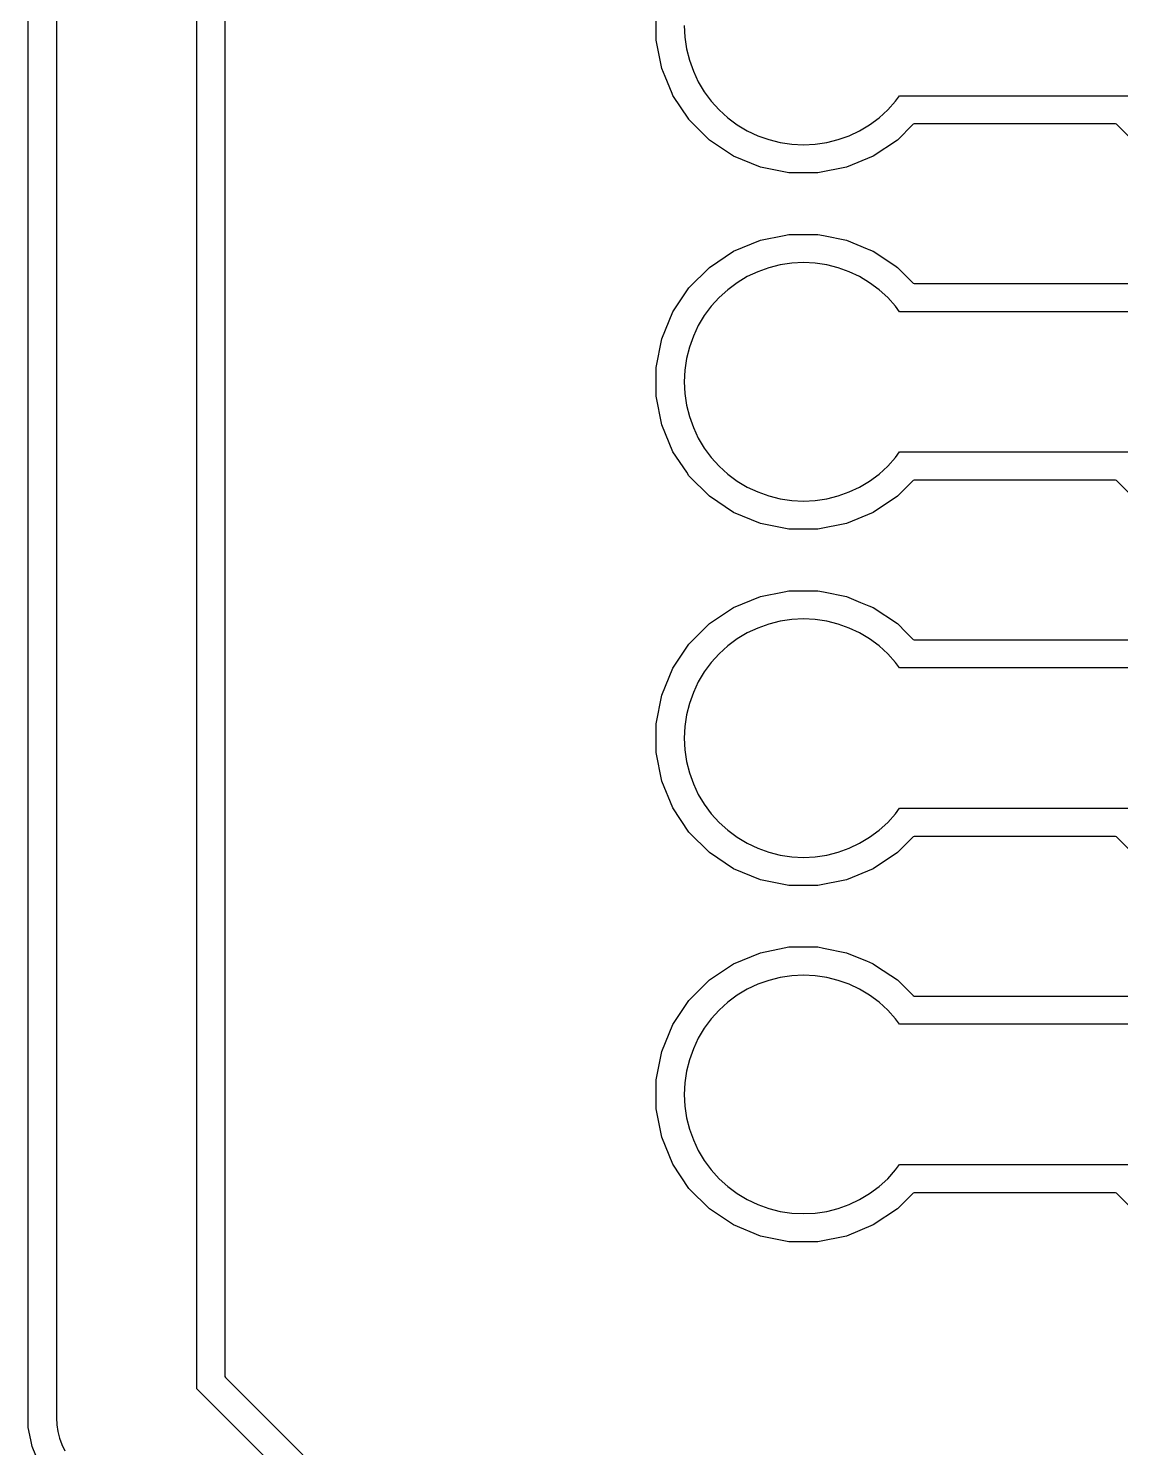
# Model space of a CAD drawing. Header units: metres. Extents: x 44.9 to 117.2, y -105.5 to -49.4.
# Drawn here: x 101.41 to 109.2, y -87.59 to -77.47 of the extents above; entities that cross this region are included whole.
import ezdxf

# ---------------------------------------------------------------- set-up
doc = ezdxf.new("R2010")
doc.units = ezdxf.units.M

msp = doc.modelspace()

# ---------------------------------------------------------------- linework, layer by layer
for points in [[(101.487, -87.708), (101.434, -87.58), (101.434, -87.58), (101.434, -87.58), (101.434, -87.58), (101.434, -87.58), (101.434, -87.58), (101.434, -87.58), (101.434, -87.58), (101.434, -87.58), (101.434, -87.58), (101.434, -87.58), (101.425, -87.534), (101.407, -87.445), (101.407, -87.445), (101.407, -87.445), (101.407, -87.445), (101.407, -87.445), (101.407, -87.445), (101.407, -56.42)], [(101.608, -56.489), (101.608, -87.376)], [(103.839, -88.4), (102.608, -87.169), (102.608, -87.169), (102.608, -87.169), (102.608, -87.169), (102.608, -87.169), (102.608, -87.169), (102.608, -87.169), (102.608, -87.169), (102.608, -87.169), (102.608, -87.169), (102.608, -87.169), (102.608, -87.169), (102.608, -87.169), (102.608, -87.169), (102.608, -87.169), (102.608, -87.169), (102.608, -87.169), (102.608, -87.169), (102.608, -56.696)], [(102.809, -56.783), (102.809, -87.081), (102.812, -87.089), (103.919, -88.196)], [(110.043, -79.03), (109.167, -78.154), (109.159, -78.151), (107.724, -78.151), (107.716, -78.154), (107.604, -78.266), (107.604, -78.266), (107.604, -78.266), (107.604, -78.266), (107.604, -78.266), (107.604, -78.266), (107.432, -78.381), (107.432, -78.381), (107.432, -78.381), (107.432, -78.381), (107.432, -78.381), (107.432, -78.381), (107.24, -78.46), (107.24, -78.46), (107.24, -78.46), (107.24, -78.46), (107.24, -78.46), (107.24, -78.46), (107.037, -78.501), (107.037, -78.501), (107.037, -78.501), (107.037, -78.501), (107.037, -78.501), (107.037, -78.501), (106.831, -78.501), (106.831, -78.501), (106.831, -78.501), (106.831, -78.501), (106.831, -78.501), (106.831, -78.501), (106.628, -78.46), (106.628, -78.46), (106.628, -78.46), (106.628, -78.46), (106.628, -78.46), (106.628, -78.46), (106.436, -78.381), (106.436, -78.381), (106.436, -78.381), (106.436, -78.381), (106.436, -78.381), (106.436, -78.381), (106.264, -78.266), (106.264, -78.266), (106.264, -78.266), (106.264, -78.266), (106.264, -78.266), (106.264, -78.266), (106.118, -78.12), (106.118, -78.12), (106.118, -78.12), (106.118, -78.12), (106.118, -78.12), (106.118, -78.12), (106.116, -78.117), (106.003, -77.948), (106.003, -77.948), (106.003, -77.948), (106.003, -77.948), (106.003, -77.948), (106.003, -77.948), (105.998, -77.935), (105.947, -77.813), (105.924, -77.756), (105.924, -77.756), (105.924, -77.756), (105.924, -77.756), (105.924, -77.756), (105.924, -77.756), (105.924, -77.756), (105.924, -77.756), (105.883, -77.553), (105.883, -77.553), (105.883, -77.553), (105.883, -77.553), (105.883, -77.553), (105.883, -77.553), (105.883, -77.347)], [(106.084, -77.45), (106.088, -77.533)], [(106.088, -77.533), (106.1, -77.616), (106.121, -77.697), (106.149, -77.775), (106.184, -77.851), (106.227, -77.922), (106.277, -77.989), (106.333, -78.051), (106.395, -78.107), (106.462, -78.157), (106.533, -78.2), (106.609, -78.235), (106.687, -78.263), (106.687, -78.263), (106.768, -78.284), (106.851, -78.296), (106.934, -78.3), (107.017, -78.296), (107.1, -78.284), (107.181, -78.263), (107.259, -78.235), (107.335, -78.2), (107.406, -78.157), (107.473, -78.107), (107.535, -78.051), (107.591, -77.989), (107.62, -77.95), (107.62, -77.95), (107.62, -77.95), (107.62, -77.95), (107.62, -77.95), (107.62, -77.95), (107.62, -77.95), (107.62, -77.95), (107.62, -77.95), (107.62, -77.95), (107.62, -77.95), (107.62, -77.95), (107.62, -77.95), (107.62, -77.95), (107.62, -77.95), (107.62, -77.95), (107.62, -77.95), (107.62, -77.95), (107.62, -77.95), (107.62, -77.95), (107.62, -77.95), (107.62, -77.95), (109.247, -77.95)], [(105.883, -79.887), (105.924, -79.684), (105.924, -79.684), (105.924, -79.684), (105.924, -79.684), (105.924, -79.684), (105.924, -79.684), (105.924, -79.684), (105.924, -79.684), (106.003, -79.492), (106.003, -79.492), (106.003, -79.492), (106.003, -79.492), (106.003, -79.492), (106.003, -79.492), (106.118, -79.32), (106.118, -79.32), (106.118, -79.32), (106.118, -79.32), (106.118, -79.32), (106.118, -79.32), (106.264, -79.174), (106.264, -79.174), (106.264, -79.174), (106.264, -79.174), (106.264, -79.174), (106.264, -79.174), (106.436, -79.059), (106.436, -79.059), (106.436, -79.059), (106.436, -79.059), (106.436, -79.059), (106.436, -79.059), (106.628, -78.98), (106.628, -78.98), (106.628, -78.98), (106.628, -78.98), (106.628, -78.98), (106.628, -78.98), (106.628, -78.98), (106.628, -78.98), (106.797, -78.946), (106.831, -78.939), (106.831, -78.939), (106.831, -78.939), (106.831, -78.939), (106.831, -78.939), (106.831, -78.939), (107.037, -78.939), (107.037, -78.939), (107.037, -78.939), (107.037, -78.939), (107.037, -78.939), (107.037, -78.939), (107.078, -78.947), (107.24, -78.98), (107.24, -78.98), (107.24, -78.98), (107.24, -78.98), (107.24, -78.98), (107.24, -78.98), (107.24, -78.98), (107.24, -78.98), (107.388, -79.041), (107.401, -79.046), (107.432, -79.059), (107.432, -79.059), (107.432, -79.059), (107.432, -79.059), (107.432, -79.059), (107.432, -79.059), (107.585, -79.161), (107.604, -79.174), (107.604, -79.174), (107.604, -79.174), (107.604, -79.174), (107.604, -79.174), (107.604, -79.174), (107.716, -79.286), (107.724, -79.289), (109.523, -79.289)], [(109.454, -79.49), (107.62, -79.49), (107.62, -79.49), (107.62, -79.49), (107.62, -79.49), (107.62, -79.49), (107.62, -79.49), (107.62, -79.49), (107.62, -79.49), (107.62, -79.49), (107.62, -79.49), (107.62, -79.49), (107.62, -79.49), (107.62, -79.49), (107.62, -79.49), (107.62, -79.49), (107.62, -79.49), (107.62, -79.49), (107.62, -79.49), (107.62, -79.49), (107.62, -79.49), (107.62, -79.49), (107.62, -79.49), (107.591, -79.451), (107.535, -79.389), (107.473, -79.333), (107.406, -79.283), (107.335, -79.24), (107.259, -79.205), (107.181, -79.177), (107.181, -79.177), (107.1, -79.156), (107.017, -79.144), (106.934, -79.14), (106.851, -79.144), (106.768, -79.156), (106.687, -79.177), (106.609, -79.205), (106.533, -79.24), (106.462, -79.283), (106.395, -79.333), (106.333, -79.389), (106.277, -79.451), (106.227, -79.518), (106.184, -79.589), (106.149, -79.665), (106.121, -79.743), (106.121, -79.743), (106.1, -79.824), (106.088, -79.907), (106.084, -79.99), (106.088, -80.073)], [(110.2, -81.727), (109.167, -80.694), (109.159, -80.691), (107.724, -80.691), (107.716, -80.694), (107.604, -80.806), (107.604, -80.806), (107.604, -80.806), (107.604, -80.806), (107.604, -80.806), (107.604, -80.806), (107.432, -80.921), (107.432, -80.921), (107.432, -80.921), (107.432, -80.921), (107.432, -80.921), (107.432, -80.921), (107.24, -81), (107.24, -81), (107.24, -81), (107.24, -81), (107.24, -81), (107.24, -81), (107.037, -81.041), (107.037, -81.041), (107.037, -81.041), (107.037, -81.041), (107.037, -81.041), (107.037, -81.041), (106.831, -81.041), (106.831, -81.041), (106.831, -81.041), (106.831, -81.041), (106.831, -81.041), (106.831, -81.041), (106.628, -81), (106.628, -81), (106.628, -81), (106.628, -81), (106.628, -81), (106.628, -81), (106.436, -80.921), (106.436, -80.921), (106.436, -80.921), (106.436, -80.921), (106.436, -80.921), (106.436, -80.921), (106.264, -80.806), (106.264, -80.806), (106.264, -80.806), (106.264, -80.806), (106.264, -80.806), (106.264, -80.806), (106.118, -80.66), (106.118, -80.66), (106.118, -80.66), (106.118, -80.66), (106.118, -80.66), (106.118, -80.66), (106.102, -80.635), (106.003, -80.488), (106.003, -80.488), (106.003, -80.488), (106.003, -80.488), (106.003, -80.488), (106.003, -80.488), (105.924, -80.296), (105.924, -80.296), (105.924, -80.296), (105.924, -80.296), (105.924, -80.296), (105.924, -80.296), (105.924, -80.296), (105.924, -80.296), (105.883, -80.093), (105.883, -80.093), (105.883, -80.093), (105.883, -80.093), (105.883, -80.093), (105.883, -80.093), (105.883, -79.887), (105.883, -79.887), (105.883, -79.887), (105.883, -79.887), (105.883, -79.887), (105.883, -79.887)], [(106.088, -80.073), (106.1, -80.156), (106.121, -80.237), (106.149, -80.315), (106.184, -80.391), (106.227, -80.462), (106.277, -80.529), (106.333, -80.591), (106.395, -80.647), (106.462, -80.697), (106.533, -80.74), (106.609, -80.775), (106.687, -80.803), (106.687, -80.803), (106.768, -80.824), (106.851, -80.836), (106.934, -80.84), (107.017, -80.836), (107.1, -80.824), (107.181, -80.803), (107.259, -80.775), (107.335, -80.74), (107.406, -80.697), (107.473, -80.647), (107.535, -80.591), (107.591, -80.529), (107.62, -80.49), (107.62, -80.49), (107.62, -80.49), (107.62, -80.49), (107.62, -80.49), (107.62, -80.49), (107.62, -80.49), (107.62, -80.49), (107.62, -80.49), (107.62, -80.49), (107.62, -80.49), (107.62, -80.49), (107.62, -80.49), (107.62, -80.49), (107.62, -80.49), (107.62, -80.49), (107.62, -80.49), (107.62, -80.49), (107.62, -80.49), (107.62, -80.49), (107.62, -80.49), (107.62, -80.49), (109.247, -80.49)], [(105.883, -82.427), (105.924, -82.224), (105.924, -82.224), (105.924, -82.224), (105.924, -82.224), (105.924, -82.224), (105.924, -82.224), (105.924, -82.224), (105.924, -82.224), (106.003, -82.032), (106.003, -82.032), (106.003, -82.032), (106.003, -82.032), (106.003, -82.032), (106.003, -82.032), (106.118, -81.86), (106.118, -81.86), (106.118, -81.86), (106.118, -81.86), (106.118, -81.86), (106.118, -81.86), (106.264, -81.714), (106.264, -81.714), (106.264, -81.714), (106.264, -81.714), (106.264, -81.714), (106.264, -81.714), (106.436, -81.599), (106.436, -81.599), (106.436, -81.599), (106.436, -81.599), (106.436, -81.599), (106.436, -81.599), (106.628, -81.52), (106.628, -81.52), (106.628, -81.52), (106.628, -81.52), (106.628, -81.52), (106.628, -81.52), (106.628, -81.52), (106.628, -81.52), (106.797, -81.486), (106.831, -81.479), (106.831, -81.479), (106.831, -81.479), (106.831, -81.479), (106.831, -81.479), (106.831, -81.479), (107.037, -81.479), (107.037, -81.479), (107.037, -81.479), (107.037, -81.479), (107.037, -81.479), (107.037, -81.479), (107.078, -81.487), (107.24, -81.52), (107.24, -81.52), (107.24, -81.52), (107.24, -81.52), (107.24, -81.52), (107.24, -81.52), (107.24, -81.52), (107.24, -81.52), (107.342, -81.562), (107.401, -81.586), (107.432, -81.599), (107.432, -81.599), (107.432, -81.599), (107.432, -81.599), (107.432, -81.599), (107.432, -81.599), (107.604, -81.714), (107.604, -81.714), (107.604, -81.714), (107.604, -81.714), (107.604, -81.714), (107.604, -81.714), (107.604, -81.714), (107.604, -81.714), (107.667, -81.778), (107.716, -81.826), (107.724, -81.829), (109.523, -81.829)], [(109.454, -82.03), (107.62, -82.03), (107.62, -82.03), (107.62, -82.03), (107.62, -82.03), (107.62, -82.03), (107.62, -82.03), (107.62, -82.03), (107.62, -82.03), (107.62, -82.03), (107.62, -82.03), (107.62, -82.03), (107.62, -82.03), (107.62, -82.03), (107.62, -82.03), (107.62, -82.03), (107.62, -82.03), (107.62, -82.03), (107.62, -82.03), (107.62, -82.03), (107.62, -82.03), (107.62, -82.03), (107.62, -82.03), (107.591, -81.991), (107.535, -81.929), (107.473, -81.873), (107.406, -81.823), (107.335, -81.78), (107.259, -81.745), (107.181, -81.717), (107.181, -81.717), (107.1, -81.696), (107.017, -81.684), (106.934, -81.68), (106.851, -81.684), (106.768, -81.696), (106.687, -81.717), (106.609, -81.745), (106.533, -81.78), (106.462, -81.823), (106.395, -81.873), (106.333, -81.929), (106.277, -81.991), (106.227, -82.058), (106.184, -82.129), (106.149, -82.205), (106.121, -82.283), (106.121, -82.283), (106.1, -82.364), (106.088, -82.447), (106.084, -82.53), (106.088, -82.613)], [(110.2, -84.267), (109.167, -83.234), (109.159, -83.231), (107.724, -83.231), (107.716, -83.234), (107.604, -83.346), (107.604, -83.346), (107.604, -83.346), (107.604, -83.346), (107.604, -83.346), (107.604, -83.346), (107.432, -83.461), (107.432, -83.461), (107.432, -83.461), (107.432, -83.461), (107.432, -83.461), (107.432, -83.461), (107.24, -83.54), (107.24, -83.54), (107.24, -83.54), (107.24, -83.54), (107.24, -83.54), (107.24, -83.54), (107.037, -83.581), (107.037, -83.581), (107.037, -83.581), (107.037, -83.581), (107.037, -83.581), (107.037, -83.581), (106.831, -83.581), (106.831, -83.581), (106.831, -83.581), (106.831, -83.581), (106.831, -83.581), (106.831, -83.581), (106.628, -83.54), (106.628, -83.54), (106.628, -83.54), (106.628, -83.54), (106.628, -83.54), (106.628, -83.54), (106.436, -83.461), (106.436, -83.461), (106.436, -83.461), (106.436, -83.461), (106.436, -83.461), (106.436, -83.461), (106.264, -83.346), (106.264, -83.346), (106.264, -83.346), (106.264, -83.346), (106.264, -83.346), (106.264, -83.346), (106.118, -83.2), (106.118, -83.2), (106.118, -83.2), (106.118, -83.2), (106.118, -83.2), (106.118, -83.2), (106.118, -83.2), (106.118, -83.2), (106.003, -83.028), (106.003, -83.028), (106.003, -83.028), (106.003, -83.028), (106.003, -83.028), (106.003, -83.028), (105.924, -82.836), (105.924, -82.836), (105.924, -82.836), (105.924, -82.836), (105.924, -82.836), (105.924, -82.836), (105.924, -82.836), (105.924, -82.836), (105.883, -82.633), (105.883, -82.633), (105.883, -82.633), (105.883, -82.633), (105.883, -82.633), (105.883, -82.633), (105.883, -82.427), (105.883, -82.427), (105.883, -82.427), (105.883, -82.427), (105.883, -82.427), (105.883, -82.427)], [(106.088, -82.613), (106.1, -82.696), (106.121, -82.777), (106.149, -82.855), (106.184, -82.931), (106.227, -83.002), (106.277, -83.069), (106.333, -83.131), (106.395, -83.187), (106.462, -83.237), (106.533, -83.28), (106.609, -83.315), (106.687, -83.343), (106.687, -83.343), (106.768, -83.364), (106.851, -83.376), (106.934, -83.38), (107.017, -83.376), (107.1, -83.364), (107.181, -83.343), (107.259, -83.315), (107.335, -83.28), (107.406, -83.237), (107.473, -83.187), (107.535, -83.131), (107.591, -83.069), (107.62, -83.03), (107.62, -83.03), (107.62, -83.03), (107.62, -83.03), (107.62, -83.03), (107.62, -83.03), (107.62, -83.03), (107.62, -83.03), (107.62, -83.03), (107.62, -83.03), (107.62, -83.03), (107.62, -83.03), (107.62, -83.03), (107.62, -83.03), (107.62, -83.03), (107.62, -83.03), (107.62, -83.03), (107.62, -83.03), (107.62, -83.03), (107.62, -83.03), (107.62, -83.03), (107.62, -83.03), (109.247, -83.03)], [(105.883, -84.967), (105.924, -84.764), (105.924, -84.764), (105.924, -84.764), (105.924, -84.764), (105.924, -84.764), (105.924, -84.764), (105.924, -84.764), (105.924, -84.764), (106.003, -84.572), (106.003, -84.572), (106.003, -84.572), (106.003, -84.572), (106.003, -84.572), (106.003, -84.572), (106.118, -84.4), (106.118, -84.4), (106.118, -84.4), (106.118, -84.4), (106.118, -84.4), (106.118, -84.4), (106.264, -84.254), (106.264, -84.254), (106.264, -84.254), (106.264, -84.254), (106.264, -84.254), (106.264, -84.254), (106.436, -84.139), (106.436, -84.139), (106.436, -84.139), (106.436, -84.139), (106.436, -84.139), (106.436, -84.139), (106.628, -84.06), (106.628, -84.06), (106.628, -84.06), (106.628, -84.06), (106.628, -84.06), (106.628, -84.06), (106.628, -84.06), (106.628, -84.06), (106.797, -84.026), (106.831, -84.019), (106.831, -84.019), (106.831, -84.019), (106.831, -84.019), (106.831, -84.019), (106.831, -84.019), (107.037, -84.019), (107.037, -84.019), (107.037, -84.019), (107.037, -84.019), (107.037, -84.019), (107.037, -84.019), (107.078, -84.027), (107.24, -84.06), (107.24, -84.06), (107.24, -84.06), (107.24, -84.06), (107.24, -84.06), (107.24, -84.06), (107.24, -84.06), (107.24, -84.06), (107.388, -84.121), (107.401, -84.126), (107.432, -84.139), (107.432, -84.139), (107.432, -84.139), (107.432, -84.139), (107.432, -84.139), (107.432, -84.139), (107.456, -84.155), (107.604, -84.254), (107.604, -84.254), (107.604, -84.254), (107.604, -84.254), (107.604, -84.254), (107.604, -84.254), (107.716, -84.366), (107.724, -84.369), (109.523, -84.369)], [(109.454, -84.57), (107.62, -84.57), (107.62, -84.57), (107.62, -84.57), (107.62, -84.57), (107.62, -84.57), (107.62, -84.57), (107.62, -84.57), (107.62, -84.57), (107.62, -84.57), (107.62, -84.57), (107.62, -84.57), (107.62, -84.57), (107.62, -84.57), (107.62, -84.57), (107.62, -84.57), (107.62, -84.57), (107.62, -84.57), (107.62, -84.57), (107.62, -84.57), (107.62, -84.57), (107.62, -84.57), (107.62, -84.57), (107.591, -84.531), (107.535, -84.469), (107.473, -84.413), (107.406, -84.363), (107.335, -84.32), (107.259, -84.285), (107.181, -84.257), (107.181, -84.257), (107.1, -84.236), (107.017, -84.224), (106.934, -84.22), (106.851, -84.224), (106.768, -84.236), (106.687, -84.257), (106.609, -84.285), (106.533, -84.32), (106.462, -84.363), (106.395, -84.413), (106.333, -84.469), (106.277, -84.531), (106.227, -84.598), (106.184, -84.669), (106.149, -84.745), (106.121, -84.823), (106.121, -84.823), (106.1, -84.904), (106.088, -84.987), (106.084, -85.07), (106.088, -85.153)], [(110.2, -86.807), (109.167, -85.774), (109.159, -85.771), (107.724, -85.771), (107.716, -85.774), (107.604, -85.886), (107.604, -85.886), (107.604, -85.886), (107.604, -85.886), (107.604, -85.886), (107.604, -85.886), (107.432, -86.001), (107.432, -86.001), (107.432, -86.001), (107.432, -86.001), (107.432, -86.001), (107.432, -86.001), (107.24, -86.08), (107.24, -86.08), (107.24, -86.08), (107.24, -86.08), (107.24, -86.08), (107.24, -86.08), (107.037, -86.121), (107.037, -86.121), (107.037, -86.121), (107.037, -86.121), (107.037, -86.121), (107.037, -86.121), (106.831, -86.121), (106.831, -86.121), (106.831, -86.121), (106.831, -86.121), (106.831, -86.121), (106.831, -86.121), (106.628, -86.08), (106.628, -86.08), (106.628, -86.08), (106.628, -86.08), (106.628, -86.08), (106.628, -86.08), (106.436, -86.001), (106.436, -86.001), (106.436, -86.001), (106.436, -86.001), (106.436, -86.001), (106.436, -86.001), (106.264, -85.886), (106.264, -85.886), (106.264, -85.886), (106.264, -85.886), (106.264, -85.886), (106.264, -85.886), (106.118, -85.74), (106.118, -85.74), (106.118, -85.74), (106.118, -85.74), (106.118, -85.74), (106.118, -85.74), (106.118, -85.74), (106.118, -85.74), (106.003, -85.568), (106.003, -85.568), (106.003, -85.568), (106.003, -85.568), (106.003, -85.568), (106.003, -85.568), (105.924, -85.376), (105.924, -85.376), (105.924, -85.376), (105.924, -85.376), (105.924, -85.376), (105.924, -85.376), (105.924, -85.376), (105.924, -85.376), (105.883, -85.173), (105.883, -85.173), (105.883, -85.173), (105.883, -85.173), (105.883, -85.173), (105.883, -85.173), (105.883, -84.967), (105.883, -84.967), (105.883, -84.967), (105.883, -84.967), (105.883, -84.967), (105.883, -84.967)], [(106.088, -85.153), (106.1, -85.236), (106.121, -85.317), (106.149, -85.395), (106.184, -85.471), (106.227, -85.542), (106.277, -85.609), (106.333, -85.671), (106.395, -85.727), (106.462, -85.777), (106.533, -85.82), (106.609, -85.855), (106.687, -85.883), (106.687, -85.883), (106.768, -85.904), (106.851, -85.916), (106.934, -85.92), (107.017, -85.916), (107.1, -85.904), (107.181, -85.883), (107.259, -85.855), (107.335, -85.82), (107.406, -85.777), (107.473, -85.727), (107.535, -85.671), (107.591, -85.609), (107.62, -85.57), (107.62, -85.57), (107.62, -85.57), (107.62, -85.57), (107.62, -85.57), (107.62, -85.57), (107.62, -85.57), (107.62, -85.57), (107.62, -85.57), (107.62, -85.57), (107.62, -85.57), (107.62, -85.57), (107.62, -85.57), (107.62, -85.57), (107.62, -85.57), (107.62, -85.57), (107.62, -85.57), (107.62, -85.57), (107.62, -85.57), (107.62, -85.57), (107.62, -85.57), (107.62, -85.57), (109.247, -85.57)], [(101.608, -87.376), (101.61, -87.425), (101.617, -87.474), (101.629, -87.521), (101.646, -87.567), (101.667, -87.612)]]:
    msp.add_lwpolyline(points)

doc.saveas('drawing.dxf')
